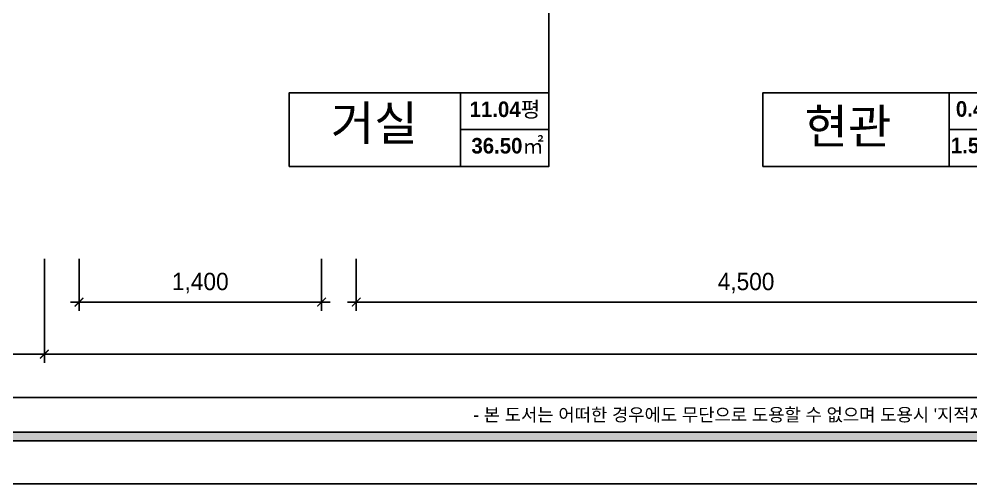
# Model space of a CAD drawing. Header units: inches. Extents: x 261411 to 598054, y 5888 to 34411.
# Drawn here: x 286852 to 292346, y 6388 to 9073 of the extents above; entities that cross this region are included whole.
import ezdxf
from ezdxf.enums import TextEntityAlignment as Align

# ---------------------------------------------------------------- set-up
doc = ezdxf.new("R2010")
doc.units = ezdxf.units.IN
doc.header["$LTSCALE"] = 50
doc.header["$MEASUREMENT"] = 0
for name, color, linetype in [('03-TEXT', 3, 'Continuous'), ('07-DIM', 5, 'Continuous'), ('FORM(YOURNAME)-1', 1, 'Continuous'), ('FORM(YOURNAME)-11', 1, 'Continuous')]:
    doc.layers.add(name, color=color, linetype=linetype)
doc.styles.add('HY 울릉도 L', font='')
doc.styles.add('YOURNAME', font='HY울릉도M.TTF')
doc.styles.add('넥슨고딕', font='NEXONLv1GothicBold.ttf')
doc.styles.add('코레일둥고', font='Korail_Round_Gothic_Medium.ttf')
doc.styles.get('HY 울릉도 L').set_extended_font_data('HY울릉도L')
doc.dimstyles.new('50', dxfattribs={"dimscale": 50, "dimtxt": 2, "dimasz": 1, "dimexe": 1, "dimexo": 1, "dimgap": 1, "dimtad": 1, "dimdec": 0, "dimrnd": 0.05, "dimdsep": 46, "dimlunit": 6, "dimtxsty": 'HY 울릉도 L', "dimblk": 'ARCHTICK', "dimcen": 2.5, "dimdle": 1, "dimclrd": 133, "dimclre": 133, "dimclrt": 30, "dimadec": 0, "dimazin": 0, "dimtfac": 1, "dimtdec": 0, "dimtix": 1, "dimtmove": 2, "dimatfit": 3, "dimldrblk": 'ARCHTICK', "dimfxl": 1, "dimlwd": -1, "dimlwe": -1, "dimarcsym": 0})

# ---------------------------------------------------------------- blocks, each defined once
blk = doc.blocks.new('FORM-ELEVATION')
at = {"layer": 'FORM(YOURNAME)-11'}
h = blk.add_hatch(color=256, dxfattribs=at)
h.dxf.hatch_style = 1
h.paths.add_polyline_path([(-10309, 35708), (71691, 35708), (71691, 35508), (-10309, 35508)])
h.paths.add_polyline_path([(-10309, -21492), (71691, -21492), (71691, -21692), (-10309, -21692)])
at = {"layer": 'Defpoints', "color": 158}
blk.add_line((62481, -20692), (-10309, -20692), dxfattribs=at)
for points in [[(-10309, -21692), (71691, -21692), (71691, 35708), (-10309, 35708)], [(-8309, 33708), (61071, 33708), (61071, -19692), (-8309, -19692)]]:
    blk.add_lwpolyline(points, close=True, dxfattribs=at)
at = {"layer": 'FORM(YOURNAME)-11', "color": 250}
blk.add_lwpolyline([(-11309, -22692), (72691, -22692), (72691, 36708), (-11309, 36708)], close=True, dxfattribs=at)
at = {"layer": 'FORM(YOURNAME)-11'}
blk.add_lwpolyline([(-10309, -21492), (71691, -21492), (71691, -21692), (-10309, -21692)], close=True, dxfattribs=at)
at = {"layer": 'FORM(YOURNAME)-11', "color": 1, "style": 'YOURNAME'}
blk.add_text("- 본 도서는 어떠한 경우에도 무단으로 도용할 수 없으며 도용시 '지적재산권' 보호에 관한 법률에 의거, 법적 분쟁이 발생합니다.  또한 본 도서에 관한 모든 저작권은 당사에 있습니다. -", height=300, dxfattribs=at).set_placement((28146, -21092), align=Align.MIDDLE_CENTER)
at = {"layer": 'FORM(YOURNAME)-11', "color": 3, "style": 'YOURNAME'}
for tag, height, p in [('1', 450, (71041, -1219)), ('2', 450, (71041, -1863)), ('3', 450, (71041, -3150)), ('4', 450, (71041, -5081)), ('5', 515, (71041, -7398)), ('6', 515, (71041, -9650)), ('7', 515, (71041, -11903)), ('8', 515, (71041, -14155)), ('9', 515, (71041, -16408)), ('10', 515, (66791, -18596)), ('11', 515, (71041, -18660)), ('12', 515, (66791, -20848)), ('13', 515, (71041, -20848))]:
    blk.add_attdef(tag, text='', height=height, dxfattribs=at).set_placement(p, align=Align.MIDDLE_RIGHT)
blk = doc.blocks.new('_ArchTick')
at = {"color": 0, "linetype": 'ByBlock', "const_width": 0.15}
blk.add_lwpolyline([(-0.5, -0.5), (0.5, 0.5)], dxfattribs=at)
blk = doc.blocks.new('*D815')
at = {"layer": '07-DIM', "color": 133}
for p, q in [((288798.1, 7687.8), (288798.1, 7387.8)), ((293298.1, 7687.8), (293298.1, 7387.8)), ((293348.1, 7437.8), (288748.1, 7437.8))]:
    blk.add_line(p, q, dxfattribs=at)
at = {"layer": 'Defpoints', "color": 0}
for p in [(288798.1, 7737.8), (293298.1, 7737.8), (288798.1, 7437.8)]:
    blk.add_point(p, dxfattribs=at)
at = {"layer": '07-DIM', "color": 133, "xscale": 50, "yscale": 50, "zscale": 50, "rotation": 180}
blk.add_blockref('_ArchTick', (288798.1, 7437.8), dxfattribs=at)
at = {"layer": '07-DIM', "color": 133, "xscale": 50, "yscale": 50, "zscale": 50}
blk.add_blockref('_ArchTick', (293298.1, 7437.8), dxfattribs=at)
at = {"layer": '07-DIM', "color": 30, "insert": (291048.1, 7547.7), "char_height": 100, "attachment_point": 5, "style": 'HY 울릉도 L'}
blk.add_mtext('4,500', dxfattribs=at)
blk = doc.blocks.new('*D816')
at = {"layer": '07-DIM', "color": 133}
for p, q in [((287198.1, 7687.8), (287198.1, 7387.8)), ((288598.1, 7687.8), (288598.1, 7387.8)), ((288648.1, 7437.8), (287148.1, 7437.8))]:
    blk.add_line(p, q, dxfattribs=at)
at = {"layer": 'Defpoints', "color": 0}
for p in [(287198.1, 7737.8), (288598.1, 7737.8), (287198.1, 7437.8)]:
    blk.add_point(p, dxfattribs=at)
at = {"layer": '07-DIM', "color": 133, "xscale": 50, "yscale": 50, "zscale": 50, "rotation": 180}
blk.add_blockref('_ArchTick', (287198.1, 7437.8), dxfattribs=at)
at = {"layer": '07-DIM', "color": 133, "xscale": 50, "yscale": 50, "zscale": 50}
blk.add_blockref('_ArchTick', (288598.1, 7437.8), dxfattribs=at)
at = {"layer": '07-DIM', "color": 30, "insert": (287898.1, 7547.7), "char_height": 100, "attachment_point": 5, "style": 'HY 울릉도 L'}
blk.add_mtext('1,400', dxfattribs=at)
blk = doc.blocks.new('*D828')
at = {"layer": '07-DIM', "color": 133}
for p, q in [((286998.1, 7687.8), (286998.1, 7087.8)), ((298698.1, 7187.8), (298698.1, 7187.8)), ((286948.1, 7137.8), (298748.1, 7137.8))]:
    blk.add_line(p, q, dxfattribs=at)
at = {"layer": 'Defpoints', "color": 0}
for p in [(286998.1, 7737.8), (298698.1, 7137.8), (298698.1, 7137.8)]:
    blk.add_point(p, dxfattribs=at)
at = {"layer": '07-DIM', "color": 133, "xscale": 50, "yscale": 50, "zscale": 50, "rotation": 180}
blk.add_blockref('_ArchTick', (286998.1, 7137.8), dxfattribs=at)
at = {"layer": '07-DIM', "color": 133, "xscale": 50, "yscale": 50, "zscale": 50}
blk.add_blockref('_ArchTick', (298698.1, 7137.8), dxfattribs=at)
at = {"layer": '07-DIM', "color": 30, "insert": (292848.1, 7247.7), "char_height": 100, "attachment_point": 5, "style": 'HY 울릉도 L'}
blk.add_mtext('11,700', dxfattribs=at)

msp = doc.modelspace()

# ---------------------------------------------------------------- linework, layer by layer
at = {"layer": '03-TEXT', "color": 7}
for p, q in [((289910.4, 10767.2), (289910.4, 8646)), ((289400.7, 8646), (289400.7, 8221.5)), ((292220.2, 8221.5), (292220.2, 8646)), ((289400.7, 8433.8), (289910.4, 8433.8)), ((292220.2, 8433.8), (292644.7, 8433.8))]:
    msp.add_line(p, q, dxfattribs=at)
for points in [[(288410.4, 8221.5), (289910.4, 8221.5), (289910.4, 8646), (288410.4, 8646)], [(291144.7, 8221.5), (292644.7, 8221.5), (292644.7, 8646), (291144.7, 8646)]]:
    msp.add_lwpolyline(points, close=True, dxfattribs=at)

# ---------------------------------------------------------------- block references
at = {"layer": 'FORM(YOURNAME)-1', "xscale": 0.2500000000000001, "yscale": 0.2500000000000001, "zscale": 0.2500000000000001}
msp.add_blockref('FORM-ELEVATION', (286238.6, 12060.7), dxfattribs=at)

# ---------------------------------------------------------------- texts
at = {"layer": '03-TEXT'}
for s, height, style, p in [('거실', 200, '코레일둥고', (288902.1, 8371.5)), ('11.04평', 90, '넥슨고딕', (289656.1, 8506.2)), ('현관', 200, '코레일둥고', (291636.4, 8352.8)), ('0.48평', 90, '넥슨고딕', (292430, 8508.2)), ('36.50㎡', 90, '넥슨고딕', (289671.5, 8296)), ('1.58㎡', 90, '넥슨고딕', (292405.9, 8297.7))]:
    msp.add_text(s, height=height, dxfattribs=dict(at, style=style)).set_placement(p, align=Align.CENTER)

# ---------------------------------------------------------------- dimensions: what is measured, and where the dimension line sits
at = {"layer": '07-DIM'}
for base, p1, p2, picture, middle in [((298698.1, 7137.8), (286998.1, 7737.8), (298698.1, 7137.8), '*D828', (292848.1, 7247.7)), ((287198.1, 7437.8), (288598.1, 7737.8), (287198.1, 7737.8), '*D816', (287898.1, 7547.7)), ((288798.1, 7437.8), (293298.1, 7737.8), (288798.1, 7737.8), '*D815', (291048.1, 7547.7))]:
    dim = msp.add_linear_dim(base=base, p1=p1, p2=p2, dimstyle='50', override={"dimfxl": 0}, dxfattribs=at)
    dim.commit()
    dim.dimension.update_dxf_attribs({"geometry": picture, "text_midpoint": middle})

doc.saveas('drawing.dxf')
